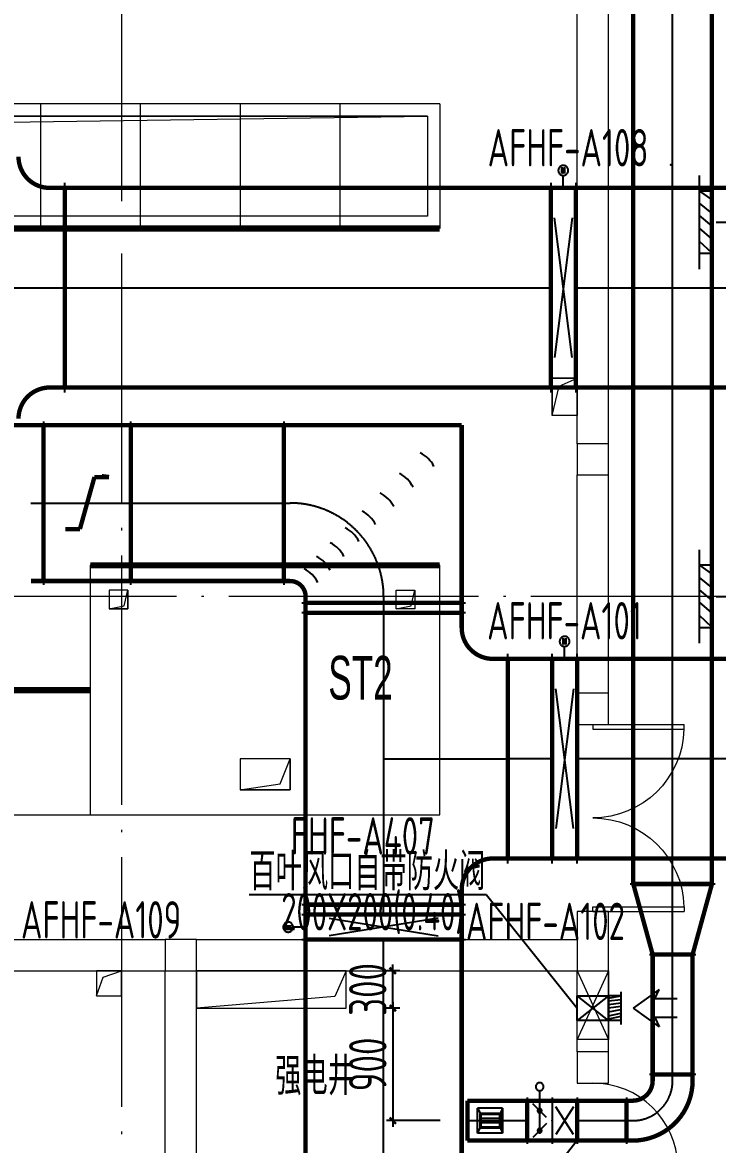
# Model space of a CAD drawing. Extents: x 4 to 13611208, y -605838 to 574722.
# Drawn here: x 13223704 to 13229272, y 190316 to 199311 of the extents above; entities that cross this region are included whole.
import ezdxf

# ---------------------------------------------------------------- set-up
doc = ezdxf.new("R2010")
doc.units = 0
doc.header["$LTSCALE"] = 1000
doc.header["$MEASUREMENT"] = 0
doc.linetypes.add('CENTER2', pattern=[28.575, 19.05, -3.175, 3.175, -3.175])
doc.linetypes.add('DOTE', pattern=[2.42, 2, -0.2, 0.02, -0.2])
for name, color, linetype in [('DUCT-K-P中心线', 5, 'CENTER2'), ('DUCT-K-P标注', 7, 'Continuous'), ('DUCT-K-P法兰', 2, 'Continuous'), ('DUCT-K-P管', 191, 'Continuous'), ('DUCT-K-P管端线', 2, 'Continuous'), ('DUCT-K-P阀门', 7, 'Continuous'), ('DUCT-K-S中心线', 5, 'CENTER2'), ('DUCT-K-S标注', 7, 'Continuous'), ('DUCT-K-S法兰', 2, 'Continuous'), ('DUCT-K-S管', 40, 'Continuous'), ('DUCT-K-S管端线', 4, 'Continuous'), ('DUCT-K-S阀门', 7, 'Continuous'), ('DUCT-X-P标注', 7, 'Continuous'), ('DUCT-X-P风口', 7, 'Continuous'), ('DUCT-X-S标注', 7, 'Continuous'), ('DUCT-X-S风口', 7, 'Continuous'), ('DUCT-X-YP中心线', 5, 'CENTER2'), ('DUCT-X-YP法兰', 2, 'Continuous'), ('DUCT-X-YP管', 31, 'Continuous'), ('DUCT-X-YP管端线', 2, 'Continuous'), ('DUCT-X-YP阀门', 7, 'Continuous')]:
    doc.layers.add(name, color=color, linetype=linetype)
doc.layers.add('建筑底图', color=8, linetype='Continuous', lineweight=13)
doc.styles.add('67', font='gbenor.shx', dxfattribs={"width": 0.7, "bigfont": 'hztxt.shx'})
doc.styles.add('C', font='HZTXT_E', dxfattribs={"width": 0.7, "bigfont": 'HZTXT'})
doc.styles.add('du', font='gbenor.shx', dxfattribs={"width": 0.8, "bigfont": 'hztxt.shx'})
doc.dimstyles.new('67', dxfattribs={"dimscale": 100, "dimtxt": 3, "dimasz": 0.5, "dimexe": 0.5, "dimexo": 2, "dimgap": 0.5, "dimtad": 2, "dimdec": 0, "dimrnd": 5, "dimzin": 0, "dimdsep": 46, "dimtxsty": 'du', "dimblk": 'ARCHTICK', "dimcen": 0, "dimdle": 0.5, "dimclrd": 256, "dimclre": 256, "dimclrt": 256, "dimazin": 0, "dimtfac": 1, "dimtdec": 0, "dimtix": 1, "dimtmove": 2, "dimatfit": 3, "dimfxl": 100, "dimtolj": 1, "dimtzin": 0, "dimlwd": -1, "dimlwe": -1, "dimarcsym": 0})

# ---------------------------------------------------------------- blocks, each defined once
blk = doc.blocks.new('_FZH')
blk.add_lwpolyline([(-0.5, -0.5), (0.5, -0.5), (0.5, 0.5), (-0.5, 0.5)], close=True)
blk = doc.blocks.new('$DorLib2D$00000001')
for p, q in [((0.45, 0.975), (0.5, 0.975)), ((0.45, 0), (0.45, 0.975)), ((0.5, 0), (0.5, 0.975)), ((0.5, 0), (0.45, 0))]:
    blk.add_line(p, q)
at = {"lineweight": 13}
blk.add_arc((0.475, 0), 0.975, 91.4693, 180, dxfattribs=at)
blk = doc.blocks.new('$DorLib2D$00000002')
for p, q in [((-0.5, 0), (-0.5, 0.4875)), ((-0.475, 0.4875), (-0.5, 0.4875)), ((-0.475, 0), (-0.475, 0.4875)), ((0.475, 0), (0.475, 0.4875)), ((0.475, 0.4875), (0.5, 0.4875)), ((0.5, 0), (0.5, 0.4875)), ((-0.5, 0), (-0.475, 0)), ((0.5, 0), (0.475, 0))]:
    blk.add_line(p, q)
at = {"lineweight": 13}
for centre, start, end in [((-0.4875, 0), 0, 88.53072), ((0.4875, 0), 91.46928, 180)]:
    blk.add_arc(centre, 0.4875, start, end, dxfattribs=at)
blk = doc.blocks.new('_ArchTick')
at = {"color": 0, "linetype": 'ByBlock', "const_width": 0.4}
blk.add_lwpolyline([(-0.5, -0.5), (0.5, 0.5)], dxfattribs=at)
blk = doc.blocks.new('*D191')
at = {"layer": 'DUCT-X-P标注', "transparency": 16777216}
for p, q in [((13226727.2, 191709.5), (13226620.5, 191709.5)), ((13226670.5, 191709.5), (13226670.5, 191759.5)), ((13226670.5, 191409.5), (13226670.5, 191709.5)), ((13226727.2, 191409.5), (13226620.5, 191409.5)), ((13226670.5, 191409.5), (13226670.5, 191359.5))]:
    blk.add_line(p, q, dxfattribs=at)
at = {"layer": 'DUCT-X-P标注', "transparency": 16777216, "xscale": 50, "yscale": 50, "zscale": 50}
for p, rotation in [((13226670.5, 191709.5), 270), ((13226670.5, 191409.5), 90)]:
    blk.add_blockref('_ArchTick', p, dxfattribs=dict(at, rotation=rotation))
at = {"layer": 'DUCT-X-P标注', "transparency": 16777216, "insert": (13226470.5, 191559.5), "char_height": 300, "attachment_point": 5, "rotation": 90, "style": 'du'}
blk.add_mtext('\\A1;300', dxfattribs=at)
blk = doc.blocks.new('*D192')
at = {"layer": 'DUCT-X-P标注', "transparency": 16777216}
for p, q in [((13226670.5, 191459.5), (13226670.5, 190457.8)), ((13226627.2, 191409.5), (13226620.5, 191409.5)), ((13227049.9, 190507.8), (13226620.5, 190507.8))]:
    blk.add_line(p, q, dxfattribs=at)
at = {"layer": 'DUCT-X-P标注', "transparency": 16777216, "xscale": 50, "yscale": 50, "zscale": 50}
for p, rotation in [((13226670.5, 191409.5), 90), ((13226670.5, 190507.8), 270)]:
    blk.add_blockref('_ArchTick', p, dxfattribs=dict(at, rotation=rotation))
at = {"layer": 'DUCT-X-P标注', "transparency": 16777216, "insert": (13226470.5, 190958.7), "char_height": 300, "attachment_point": 5, "rotation": 90, "style": 'du'}
blk.add_mtext('\\A1;900', dxfattribs=at)
blk = doc.blocks.new('$风口$00000149')
for p, q in [((408, 301.4), (199.6, 0)), ((372.5, 150), (408, 301.4)), ((0, -200.2), (0, 200.2)), ((0, 157.8), (100, 200.2)), ((100, 200.2), (0, 200.2)), ((100, 262), (100, -262)), ((0, 117.6), (100, 140)), ((552.1, 150), (372.5, 150)), ((0, 58.4), (100, 84.8)), ((0, 2.8), (100, 30.6)), ((199.6, 0), (408, -301.4)), ((0, -61.1), (100, -22.8)), ((0, -123.4), (100, -77.8)), ((100, -132.3), (0, -174)), ((552.1, -150), (372.5, -150)), ((372.5, -150), (408, -301.4)), ((100, -200.2), (0, -200.2))]:
    blk.add_line(p, q)
blk = doc.blocks.new('$风口$00000108')
for p, q in [((-250, 135), (-190, 75)), ((-250, -135), (-250, 135)), ((250, 135), (200, 75)), ((250, 135), (250, -135)), ((200, 25), (-190, 25)), ((-250, -135), (-190, -75)), ((200, -25), (-190, -25)), ((200, -75), (250, -135)), ((250, -135), (-250, -135))]:
    blk.add_line(p, q)
at = {"linetype": 'Continuous'}
blk.add_line((250, 135), (-250, 135), dxfattribs=at)
at = {"lineweight": 40}
for p, q in [((-190, 75), (200, 75)), ((-190, -75), (-190, 75)), ((200, 75), (200, -75)), ((-190, -75), (200, -75))]:
    blk.add_line(p, q, dxfattribs=at)
blk = doc.blocks.new('$风口$00000154')
for p, q in [((150, 300), (150, -300)), ((0, 200), (150, 200)), ((0, 200), (0, -200)), ((0, 196.6), (150, 122.6)), ((0, 105.7), (150, 37)), ((-193.6, 31.5), (-378.4, 0)), ((-193.6, -31.5), (-193.6, 31.5)), ((0, 23.8), (150, -43.5)), ((-193.6, -31.5), (-378.4, 0)), ((-50, 0), (-193.6, 0)), ((0, -58.8), (150, -122.7)), ((0, -145.2), (144.5, -200)), ((0, -200), (150, -200))]:
    blk.add_line(p, q)

msp = doc.modelspace()

# ---------------------------------------------------------------- linework, layer by layer
at = {"layer": 'DUCT-K-P中心线'}
for p, q in [((13223047.2, 197184.8), (13224042.2, 197184.8)), ((13224042.4, 197184.8), (13227936.2, 197184.8)), ((13228136.6, 197184.8), (13230447.4, 197184.8))]:
    msp.add_line(p, q, dxfattribs=at)
at = {"layer": 'DUCT-K-P法兰'}
for p, q in [((13224042.3, 196344.8), (13224042.3, 198024.8)), ((13227936.3, 198024.8), (13227936.3, 196344.8)), ((13228136.5, 198024.8), (13228136.5, 196344.8))]:
    msp.add_line(p, q, dxfattribs=at)
at = {"layer": 'DUCT-K-P法兰', "color": 18, "true_color": 0x000000}
for p in [(13224042.2, 197184.8, 4700), (13224042.4, 197184.8, 4700), (13227936.2, 197184.8, 4700), (13227936.4, 197184.8, 4700), (13228136.4, 197184.8, 4700), (13228136.6, 197184.8, 4700)]:
    msp.add_point(p, dxfattribs=at)
at = {"layer": 'DUCT-K-P管', "extrusion": (0, 0, -1), "const_width": 35}
for points in [[(-13223922.2, 197984.8, 0.414214), (-13223672.2, 198234.8)], [(-13223672.2, 196134.8, 0.414214), (-13223922.2, 196384.8)]]:
    msp.add_lwpolyline(points, format="xyb", dxfattribs=at)
at = {"layer": 'DUCT-K-P管', "const_width": 35}
for points in [[(13224042.2, 197984.8), (13223922.2, 197984.8)], [(13227936.2, 197984.8), (13224042.4, 197984.8)], [(13224042.4, 197984.8), (13224042.4, 196384.8)], [(13227936.2, 196384.8), (13227936.2, 197984.8)], [(13227936.4, 197984.8), (13228136.4, 197984.8)], [(13230447.4, 197984.8), (13228136.6, 197984.8)], [(13228136.6, 197984.8), (13228136.6, 196384.8)], [(13223922.2, 196384.8), (13224042.2, 196384.8)], [(13224042.4, 196384.8), (13227936.2, 196384.8)], [(13228136.4, 196384.8), (13227936.4, 196384.8)], [(13228136.6, 196384.8), (13230447.4, 196384.8)]]:
    msp.add_lwpolyline(points, dxfattribs=at)
at = {"layer": 'DUCT-K-P管', "color": 18, "true_color": 0x000000}
msp.add_point((13224042.2, 197184.8, 4700), dxfattribs=at)
at = {"layer": 'DUCT-K-P管端线'}
for p, q in [((13224042.2, 196384.8), (13224042.2, 197984.8)), ((13227936.4, 197984.8), (13227936.4, 196384.8)), ((13228136.4, 197984.8), (13228136.4, 196384.8))]:
    msp.add_line(p, q, dxfattribs=at)
at = {"layer": 'DUCT-K-P阀门'}
for p, q in [((13228032.2, 198164.6), (13228026.8, 198163.6)), ((13228037.8, 198164.8), (13228032.2, 198164.6)), ((13228043.4, 198164.2), (13228037.8, 198164.8)), ((13228048.8, 198162.9), (13228043.4, 198164.2)), ((13227997.3, 198133.1), (13227996.5, 198127.6)), ((13227996.5, 198127.6), (13227996.5, 198122)), ((13227996.5, 198122), (13227997.3, 198116.5)), ((13227998.8, 198138.5), (13227997.3, 198133.1)), ((13227997.3, 198116.5), (13227998.8, 198111.1)), ((13228001.1, 198143.6), (13227998.8, 198138.5)), ((13227998.8, 198111.1), (13228001.1, 198106)), ((13228004.1, 198148.3), (13228001.1, 198143.6)), ((13228001.1, 198106), (13228004.1, 198101.3)), ((13228007.7, 198152.6), (13228004.1, 198148.3)), ((13228004.1, 198101.3), (13228007.7, 198097)), ((13228011.8, 198156.3), (13228007.7, 198152.6)), ((13228007.7, 198097), (13228011.8, 198093.3)), ((13228016.4, 198159.5), (13228011.8, 198156.3)), ((13228011.8, 198093.3), (13228016.4, 198090.2)), ((13228021.4, 198161.9), (13228016.4, 198159.5)), ((13228016.4, 198090.2), (13228021.4, 198087.7)), ((13228026.8, 198163.6), (13228021.4, 198161.9)), ((13228021.4, 198087.7), (13228026.8, 198086)), ((13228025.5, 198150.4), (13228036.4, 198099.3)), ((13228025.5, 198099.3), (13228025.5, 198150.4)), ((13228026.8, 198086), (13228032.2, 198085)), ((13228032.2, 198085), (13228037.8, 198084.8)), ((13228036.4, 198099.3), (13228047.4, 198150.3)), ((13228036.4, 197984.8), (13228036.4, 198084.8)), ((13228037.8, 198084.8), (13228043.4, 198085.4)), ((13228043.4, 198085.4), (13228048.8, 198086.8)), ((13228047.4, 198150.3), (13228047.4, 198099.3)), ((13228054, 198160.8), (13228048.8, 198162.9)), ((13228048.8, 198086.8), (13228054, 198088.9)), ((13228058.8, 198158), (13228054, 198160.8)), ((13228054, 198088.9), (13228058.8, 198091.7)), ((13228063.2, 198154.5), (13228058.8, 198158)), ((13228058.8, 198091.7), (13228063.2, 198095.1)), ((13228067.1, 198150.5), (13228063.2, 198154.5)), ((13228063.2, 198095.1), (13228067.1, 198099.1)), ((13228070.4, 198146), (13228067.1, 198150.5)), ((13228067.1, 198099.1), (13228070.4, 198103.6)), ((13228073, 198141.1), (13228070.4, 198146)), ((13228070.4, 198103.6), (13228073, 198108.6)), ((13228074.9, 198135.8), (13228073, 198141.1)), ((13228073, 198108.6), (13228074.9, 198113.8)), ((13228076, 198130.4), (13228074.9, 198135.8)), ((13228074.9, 198113.8), (13228076, 198119.3)), ((13228076.4, 198124.8), (13228076, 198130.4)), ((13228076, 198119.3), (13228076.4, 198124.8)), ((13228106.4, 197744.8), (13227966.4, 196624.8)), ((13228106.5, 196625), (13227966.4, 197744.7))]:
    msp.add_line(p, q, dxfattribs=at)
at = {"layer": 'DUCT-K-S中心线'}
for p, q in [((13223772.2, 195458.7), (13223872.2, 195458.7)), ((13223872.4, 195458.7), (13224572.4, 195458.7)), ((13224572.6, 195458.7), (13225797.2, 195458.7)), ((13225797.4, 195458.7), (13225847.4, 195458.7)), ((13226597.4, 194708.7), (13226597.4, 194658.7)), ((13226597.4, 194658.5), (13226597.4, 194579.7)), ((13226597.4, 194579.5), (13226597.4, 193409.5)), ((13226597.4, 193409.5), (13226597.4, 192239.5)), ((13226597.4, 193409.5), (13227592.4, 193409.5)), ((13227947, 193409.5), (13227592.6, 193409.5)), ((13230447.4, 193409.5), (13228147.4, 193409.5)), ((13226597.4, 192159.9), (13226597.4, 192239.3)), ((13226597.4, 190109.9), (13226597.4, 191959.5))]:
    msp.add_line(p, q, dxfattribs=at)
msp.add_arc((13225847.4, 194708.7), 750, 360, 90, dxfattribs=at)
at = {"layer": 'DUCT-K-S法兰'}
for p, q in [((13223872.3, 196113.7), (13223872.3, 194803.7)), ((13224572.5, 194803.7), (13224572.5, 196113.7)), ((13225797.3, 196113.7), (13225797.3, 194803.7)), ((13225942.4, 194658.6), (13227252.4, 194658.6)), ((13227252.4, 194579.6), (13225942.4, 194579.6)), ((13227592.5, 192569.5), (13227592.5, 194249.5)), ((13227947.1, 192569.5), (13227947.1, 194249.5)), ((13228147.3, 192569.5), (13228147.3, 194249.5)), ((13225942.4, 192239.4), (13227252.4, 192239.4)), ((13225942.4, 192159.8), (13227252.4, 192159.8)), ((13225942.4, 191959.6), (13227252.4, 191959.6))]:
    msp.add_line(p, q, dxfattribs=at)
at = {"layer": 'DUCT-K-S法兰', "color": 18, "true_color": 0x000000}
for p in [(13223872.2, 195458.7, 3815), (13223872.4, 195458.7, 3815), (13224572.4, 195458.7, 4615), (13224572.6, 195458.7, 4615), (13225797.2, 195458.7, 4615), (13225797.4, 195458.7, 4615), (13226597.4, 194658.7, 4615), (13226597.4, 194658.5, 4615), (13226597.4, 194579.7, 4700), (13226597.4, 194579.5, 4700), (13227592.4, 193409.5, 4700), (13227592.6, 193409.5, 4700), (13227947, 193409.5, 4700), (13227947.2, 193409.5, 4700), (13228147.2, 193409.5, 4700), (13228147.4, 193409.5, 4700), (13226597.4, 192239.5, 4700), (13226597.4, 192239.3, 4700), (13226597.4, 192159.9, 4700), (13226597.4, 192159.7, 4700), (13226597.4, 191959.7, 4700), (13226597.4, 191959.5, 4700)]:
    msp.add_point(p, dxfattribs=at)
at = {"layer": 'DUCT-K-S管', "const_width": 35}
for points in [[(13223872.2, 196083.7), (13222222.2, 196083.7)], [(13223872.2, 194833.7), (13223872.2, 196083.7)], [(13223872.4, 196083.7), (13224572.4, 196083.7)], [(13225797.2, 196083.7), (13224572.6, 196083.7)], [(13224572.6, 196083.7), (13224572.6, 194833.7)], [(13225797.2, 194833.7), (13225797.2, 196083.7)], [(13225797.4, 196083.7), (13227222.4, 196083.7)], [(13227222.4, 196083.7), (13227222.4, 194658.7)], [(13224164, 195250.4), (13224280.7, 195667.1)], [(13224280.7, 195667.1), (13224397.4, 195667.1)], [(13224397.4, 195667.1), (13224339, 195674.7)], [(13224047.4, 195250.4), (13224164, 195250.4)], [(13223772.2, 194833.7), (13223872.2, 194833.7)], [(13224572.4, 194833.7), (13223872.4, 194833.7)], [(13224572.6, 194833.7), (13225797.2, 194833.7)], [(13225847.4, 194833.7), (13225797.4, 194833.7)], [(13225972.4, 194658.7), (13225972.4, 194708.7)], [(13225972.4, 194658.5), (13225972.4, 194579.7)], [(13227222.4, 194658.5), (13225972.4, 194658.5)], [(13227222.4, 194579.7), (13227222.4, 194658.5)], [(13225972.4, 194579.7), (13227222.4, 194579.7)], [(13225972.4, 194529.5), (13225972.4, 194579.5)], [(13227222.4, 194579.5), (13227222.4, 194459.5)], [(13225972.4, 192289.5), (13225972.4, 194529.5)], [(13227472.4, 194209.5), (13227592.4, 194209.5)], [(13227947, 194209.5), (13227592.6, 194209.5)], [(13227592.6, 194209.5), (13227592.6, 192609.5)], [(13227947, 192609.5), (13227947, 194209.5)], [(13227947.2, 194209.5), (13228147.2, 194209.5)], [(13230447.4, 194209.5), (13228147.4, 194209.5)], [(13228147.4, 194209.5), (13228147.4, 192609.5)], [(13227592.4, 192609.5), (13227472.4, 192609.5)], [(13227592.6, 192609.5), (13227947, 192609.5)], [(13228147.2, 192609.5), (13227947.2, 192609.5)], [(13228147.4, 192609.5), (13230447.4, 192609.5)], [(13227222.4, 192359.5), (13227222.4, 192239.5)], [(13225972.4, 192239.5), (13225972.4, 192289.5)], [(13227222.4, 192239.3), (13225972.4, 192239.3)], [(13225972.4, 192239.3), (13225972.4, 192159.9)], [(13227222.4, 192159.9), (13227222.4, 192239.3)], [(13225972.4, 192159.9), (13227222.4, 192159.9)], [(13225972.4, 191959.7), (13225972.4, 192159.7)], [(13227222.4, 192159.7), (13227222.4, 191959.7)], [(13227222.4, 191959.5), (13225972.4, 191959.5)], [(13225972.4, 191959.5), (13225972.4, 190109.9)], [(13227222.4, 190109.9), (13227222.4, 191959.5)]]:
    msp.add_lwpolyline(points, dxfattribs=at)
for points in [[(13225972.4, 194708.7, 0.414214), (13225847.4, 194833.7)], [(13227222.4, 194459.5, 0.414214), (13227472.4, 194209.5)], [(13227472.4, 192609.5, 0.414214), (13227222.4, 192359.5)]]:
    msp.add_lwpolyline(points, format="xyb", dxfattribs=at)
at = {"layer": 'DUCT-K-S管', "color": 18, "true_color": 0x000000}
for p in [(13223872.4, 195458.7, 3815), (13224572.4, 195458.7, 4615), (13225797.4, 195458.7, 4615), (13226597.4, 194658.7, 4615), (13226597.4, 194579.5, 4700), (13227592.4, 193409.5, 4700), (13226597.4, 192239.5, 4700)]:
    msp.add_point(p, dxfattribs=at)
at = {"layer": 'DUCT-K-S管端线'}
for p, q in [((13223872.4, 194833.7), (13223872.4, 196083.7)), ((13224572.4, 196083.7), (13224572.4, 194833.7)), ((13225797.4, 194833.7), (13225797.4, 196083.7)), ((13227222.4, 194658.7), (13225972.4, 194658.7)), ((13225972.4, 194579.5), (13227222.4, 194579.5)), ((13227592.4, 194209.5), (13227592.4, 192609.5)), ((13227947.2, 194209.5), (13227947.2, 192609.5)), ((13228147.2, 194209.5), (13228147.2, 192609.5)), ((13227222.4, 192239.5), (13225972.4, 192239.5)), ((13225972.4, 192159.7), (13227222.4, 192159.7)), ((13225972.4, 191959.7), (13227222.4, 191959.7))]:
    msp.add_line(p, q, dxfattribs=at)
for centre in [(13226777.2, 195638.6), (13226611, 195472.4), (13226455.5, 195316.8), (13226310.5, 195171.9), (13226176.2, 195037.5), (13226056, 194917.3), (13225946.4, 194807.7), (13225847.4, 194708.7)]:
    msp.add_arc(centre, 250, 27, 63, dxfattribs=at)
at = {"layer": 'DUCT-K-S阀门'}
for p, q in [((13228032.2, 194386.6), (13228027.2, 194384.2)), ((13228037.5, 194388.3), (13228032.2, 194386.6)), ((13228043, 194389.3), (13228037.5, 194388.3)), ((13228048.6, 194389.5), (13228043, 194389.3)), ((13228054.1, 194388.9), (13228048.6, 194389.5)), ((13228059.5, 194387.6), (13228054.1, 194388.9)), ((13228064.7, 194385.5), (13228059.5, 194387.6)), ((13228008, 194357.8), (13228007.3, 194352.3)), ((13228007.3, 194352.3), (13228007.3, 194346.7)), ((13228007.3, 194346.7), (13228008, 194341.2)), ((13228009.6, 194363.2), (13228008, 194357.8)), ((13228008, 194341.2), (13228009.6, 194335.8)), ((13228011.8, 194368.3), (13228009.6, 194363.2)), ((13228009.6, 194335.8), (13228011.8, 194330.7)), ((13228014.8, 194373), (13228011.8, 194368.3)), ((13228011.8, 194330.7), (13228014.8, 194326)), ((13228018.4, 194377.3), (13228014.8, 194373)), ((13228014.8, 194326), (13228018.4, 194321.7)), ((13228022.5, 194381), (13228018.4, 194377.3)), ((13228018.4, 194321.7), (13228022.5, 194318)), ((13228027.2, 194384.2), (13228022.5, 194381)), ((13228022.5, 194318), (13228027.2, 194314.9)), ((13228027.2, 194314.9), (13228032.2, 194312.4)), ((13228032.2, 194312.4), (13228037.5, 194310.7)), ((13228036.2, 194375.1), (13228047.2, 194324)), ((13228036.2, 194324), (13228036.2, 194375.1)), ((13228037.5, 194310.7), (13228043, 194309.7)), ((13228043, 194309.7), (13228048.6, 194309.5)), ((13228047.2, 194324), (13228058.1, 194375)), ((13228047.2, 194209.5), (13228047.2, 194309.5)), ((13228048.6, 194309.5), (13228054.1, 194310.1)), ((13228054.1, 194310.1), (13228059.5, 194311.5)), ((13228058.1, 194375), (13228058.1, 194324)), ((13228059.5, 194311.5), (13228064.7, 194313.6)), ((13228069.5, 194382.7), (13228064.7, 194385.5)), ((13228064.7, 194313.6), (13228069.5, 194316.4)), ((13228073.9, 194379.2), (13228069.5, 194382.7)), ((13228069.5, 194316.4), (13228073.9, 194319.8)), ((13228077.8, 194375.2), (13228073.9, 194379.2)), ((13228073.9, 194319.8), (13228077.8, 194323.8)), ((13228081.1, 194370.7), (13228077.8, 194375.2)), ((13228077.8, 194323.8), (13228081.1, 194328.3)), ((13228083.7, 194365.8), (13228081.1, 194370.7)), ((13228081.1, 194328.3), (13228083.7, 194333.2)), ((13228085.6, 194360.5), (13228083.7, 194365.8)), ((13228083.7, 194333.2), (13228085.6, 194338.5)), ((13228086.8, 194355.1), (13228085.6, 194360.5)), ((13228085.6, 194338.5), (13228086.8, 194343.9)), ((13228087.2, 194349.5), (13228086.8, 194355.1)), ((13228086.8, 194343.9), (13228087.2, 194349.5)), ((13228117.2, 192849.7), (13227977.1, 193969.4)), ((13228117.2, 193969.5), (13227977.2, 192849.5)), ((13225793, 192066.7), (13225792.4, 192061.1)), ((13225792.4, 192061.1), (13225792.6, 192055.5)), ((13225792.6, 192055.5), (13225793.6, 192050)), ((13225794.3, 192072.1), (13225793, 192066.7)), ((13225793.6, 192050), (13225795.3, 192044.7)), ((13225796.4, 192077.2), (13225794.3, 192072.1)), ((13225799.2, 192082.1), (13225796.4, 192077.2)), ((13225802.6, 192086.5), (13225799.2, 192082.1)), ((13225806.7, 192090.4), (13225802.6, 192086.5)), ((13225811.2, 192093.6), (13225806.7, 192090.4)), ((13225806.8, 192048.7), (13225857.9, 192059.7)), ((13225857.9, 192048.7), (13225806.8, 192048.7)), ((13225857.9, 192059.7), (13225806.9, 192070.7)), ((13225806.9, 192070.7), (13225857.9, 192070.7)), ((13225816.1, 192096.3), (13225811.2, 192093.6)), ((13225821.3, 192098.2), (13225816.1, 192096.3)), ((13225826.8, 192099.3), (13225821.3, 192098.2)), ((13225832.4, 192099.7), (13225826.8, 192099.3)), ((13225837.9, 192099.3), (13225832.4, 192099.7)), ((13225843.4, 192098.2), (13225837.9, 192099.3)), ((13225848.6, 192096.3), (13225843.4, 192098.2)), ((13225853.6, 192093.6), (13225848.6, 192096.3)), ((13225858.1, 192090.4), (13225853.6, 192093.6)), ((13225862.1, 192086.5), (13225858.1, 192090.4)), ((13225865.5, 192082.1), (13225862.1, 192086.5)), ((13225868.3, 192077.2), (13225865.5, 192082.1)), ((13225870.4, 192072.1), (13225868.3, 192077.2)), ((13225869.5, 192044.7), (13225871.2, 192050)), ((13225871.8, 192066.7), (13225870.4, 192072.1)), ((13225871.2, 192050), (13225872.1, 192055.5)), ((13225872.3, 192061.1), (13225871.8, 192066.7)), ((13225872.1, 192055.5), (13225872.3, 192061.1)), ((13225972.4, 192059.7), (13225872.4, 192059.7)), ((13226159.9, 192129.7), (13227034.9, 191989.7)), ((13227034.7, 192129.8), (13226160, 191989.6)), ((13225795.3, 192044.7), (13225797.7, 192039.7)), ((13225797.7, 192039.7), (13225800.8, 192035.1)), ((13225800.8, 192035.1), (13225804.6, 192030.9)), ((13225804.6, 192030.9), (13225808.9, 192027.4)), ((13225808.9, 192027.4), (13225813.6, 192024.4)), ((13225813.6, 192024.4), (13225818.7, 192022.1)), ((13225818.7, 192022.1), (13225824, 192020.6)), ((13225824, 192020.6), (13225829.6, 192019.8)), ((13225829.6, 192019.8), (13225835.2, 192019.8)), ((13225835.2, 192019.8), (13225840.7, 192020.6)), ((13225840.7, 192020.6), (13225846, 192022.1)), ((13225846, 192022.1), (13225851.1, 192024.4)), ((13225851.1, 192024.4), (13225855.9, 192027.4)), ((13225855.9, 192027.4), (13225860.2, 192030.9)), ((13225860.2, 192030.9), (13225863.9, 192035.1)), ((13225863.9, 192035.1), (13225867, 192039.7)), ((13225867, 192039.7), (13225869.5, 192044.7))]:
    msp.add_line(p, q, dxfattribs=at)
at = {"layer": 'DUCT-X-P标注'}
for q in [(13225519.1, 192317.2), (13228147.4, 191409.5)]:
    msp.add_line((13227422.6, 192317.2), q, dxfattribs=at)
at = {"layer": 'DUCT-X-P标注', "elevation": 3500}
msp.add_lwpolyline([(13228147.8, 190347.8), (13227835.8, 189949.6), (13226778.7, 189949.6)], dxfattribs=at)
at = {"layer": 'DUCT-X-S风口'}
msp.add_lwpolyline([(13228397.4, 191509.6), (13228397.4, 191309.4), (13228147.4, 191309.4), (13228147.4, 191509.6)], close=True, dxfattribs=at)
for points in [[(13228397.4, 191309.4), (13228147.4, 191509.6)], [(13228397.4, 191509.6), (13228147.4, 191309.4)]]:
    msp.add_lwpolyline(points, dxfattribs=at)
at = {"layer": 'DUCT-X-YP中心线'}
for p, q in [((13228912.4, 192404.9), (13228912.4, 201486.1)), ((13228912.4, 191839.7), (13228912.4, 192404.7)), ((13228912.4, 190878), (13228912.4, 191839.5)), ((13228912.4, 190827.8), (13228912.4, 190877.8)), ((13227268, 190507.8), (13227747, 190507.8)), ((13228147.6, 190507.8), (13228542.2, 190507.8)), ((13228542.4, 190507.8), (13228592.4, 190507.8))]:
    msp.add_line(p, q, dxfattribs=at)
msp.add_arc((13228592.4, 190827.8), 320, 270, 360, dxfattribs=at)
at = {"layer": 'DUCT-X-YP法兰'}
for p, q in [((13229252.4, 192404.8), (13228572.4, 192404.8)), ((13228727.4, 191839.6), (13229097.4, 191839.6)), ((13229097.4, 190877.9), (13228727.4, 190877.9)), ((13227747.1, 190692.8), (13227747.1, 190322.8)), ((13227947.3, 190692.8), (13227947.3, 190322.8)), ((13228147.5, 190692.8), (13228147.5, 190322.8)), ((13228542.3, 190692.8), (13228542.3, 190322.8))]:
    msp.add_line(p, q, dxfattribs=at)
at = {"layer": 'DUCT-X-YP法兰', "color": 18, "true_color": 0x000000}
for p in [(13228897.4, 198169.4, 4000), (13228897.4, 198169.4, 4000), (13228912.4, 192404.9, 4900), (13228912.4, 192404.7, 4900), (13228912.4, 191839.7, 4800), (13228912.4, 191839.5, 4800), (13228912.4, 190878, 4800), (13228912.4, 190877.8, 4800), (13227747, 190507.8, 4800), (13227747.2, 190507.8, 4800), (13227947.2, 190507.8, 4800), (13227947.4, 190507.8, 4800), (13228147.4, 190507.8, 4800), (13228147.6, 190507.8, 4800), (13228542.2, 190507.8, 4800), (13228542.4, 190507.8, 4800)]:
    msp.add_point(p, dxfattribs=at)
at = {"layer": 'DUCT-X-YP管', "const_width": 35}
for points in [[(13228597.4, 201486.1), (13228597.4, 192404.9)], [(13229227.4, 192404.9), (13229227.4, 201486.1)], [(13228597.4, 192404.9), (13229227.4, 192404.9)], [(13228752.4, 191839.7), (13228597.4, 192404.7)], [(13229072.4, 191839.7), (13229227.4, 192404.7)], [(13229072.4, 191839.5), (13228752.4, 191839.5)], [(13228752.4, 191839.5), (13228752.4, 190878)], [(13229072.4, 190878), (13229072.4, 191839.5)], [(13228752.4, 190878), (13229072.4, 190878)], [(13228752.4, 190877.8), (13228752.4, 190827.8)], [(13229072.4, 190827.8), (13229072.4, 190877.8)], [(13227747, 190667.8), (13227268, 190667.8)], [(13227268, 190667.8), (13227268, 190347.8)], [(13227747, 190347.8), (13227747, 190667.8)], [(13227747.2, 190667.8), (13227947.2, 190667.8)], [(13227947.4, 190667.8), (13228147.4, 190667.8)], [(13228542.2, 190667.8), (13228147.6, 190667.8)], [(13228147.6, 190667.8), (13228147.6, 190347.8)], [(13228542.2, 190347.8), (13228542.2, 190667.8)], [(13228592.4, 190667.8), (13228542.4, 190667.8)], [(13227268, 190347.8), (13227747, 190347.8)], [(13227947.2, 190347.8), (13227747.2, 190347.8)], [(13228147.4, 190347.8), (13227947.4, 190347.8)], [(13228147.6, 190347.8), (13228542.2, 190347.8)], [(13228542.4, 190347.8), (13228592.4, 190347.8)]]:
    msp.add_lwpolyline(points, dxfattribs=at)
for points in [[(13228592.4, 190347.8, 0.414214), (13229072.4, 190827.8)], [(13228592.4, 190667.8, 0.414214), (13228752.4, 190827.8)]]:
    msp.add_lwpolyline(points, format="xyb", dxfattribs=at)
at = {"layer": 'DUCT-X-YP管', "color": 18, "true_color": 0x000000}
for p in [(13228912.4, 192404.7, 4900), (13228912.4, 191839.7, 4800), (13228912.4, 190877.8, 4800), (13228542.4, 190507.8, 4800)]:
    msp.add_point(p, dxfattribs=at)
at = {"layer": 'DUCT-X-YP管端线'}
for p, q in [((13229227.4, 192404.7), (13228597.4, 192404.7)), ((13228752.4, 191839.7), (13229072.4, 191839.7)), ((13229072.4, 190877.8), (13228752.4, 190877.8)), ((13227747.2, 190667.8), (13227747.2, 190347.8)), ((13227947.2, 190667.8), (13227947.2, 190347.8)), ((13227947.4, 190667.8), (13227947.4, 190347.8)), ((13228147.4, 190667.8), (13228147.4, 190347.8)), ((13228542.4, 190347.8), (13228542.4, 190667.8))]:
    msp.add_line(p, q, dxfattribs=at)
at = {"layer": 'DUCT-X-YP阀门'}
for p, q in [((13227816.7, 190789.7), (13227815.6, 190784.8)), ((13227818.7, 190794.3), (13227816.7, 190789.7)), ((13227821.3, 190798.6), (13227818.7, 190794.3)), ((13227824.5, 190802.4), (13227821.3, 190798.6)), ((13227828.4, 190805.7), (13227824.5, 190802.4)), ((13227832.6, 190808.3), (13227828.4, 190805.7)), ((13227837.3, 190810.2), (13227832.6, 190808.3)), ((13227842.2, 190811.4), (13227837.3, 190810.2)), ((13227847.2, 190811.8), (13227842.2, 190811.4)), ((13227852.2, 190811.4), (13227847.2, 190811.8)), ((13227857.1, 190810.2), (13227852.2, 190811.4)), ((13227861.7, 190808.3), (13227857.1, 190810.2)), ((13227866, 190805.7), (13227861.7, 190808.3)), ((13227869.8, 190802.4), (13227866, 190805.7)), ((13227873.1, 190798.6), (13227869.8, 190802.4)), ((13227875.7, 190794.3), (13227873.1, 190798.6)), ((13227877.6, 190789.7), (13227875.7, 190794.3)), ((13227878.8, 190784.8), (13227877.6, 190789.7)), ((13227815.6, 190784.8), (13227815.2, 190779.8)), ((13227815.2, 190779.8), (13227815.6, 190774.8)), ((13227815.6, 190774.8), (13227816.7, 190769.9)), ((13227816.7, 190769.9), (13227818.7, 190765.3)), ((13227818.7, 190765.3), (13227821.3, 190761)), ((13227821.3, 190761), (13227824.5, 190757.2)), ((13227824.5, 190757.2), (13227828.4, 190753.9)), ((13227828.4, 190753.9), (13227832.6, 190751.3)), ((13227832.6, 190751.3), (13227837.3, 190749.4)), ((13227837.3, 190749.4), (13227842.2, 190748.2)), ((13227842.2, 190748.2), (13227847.2, 190747.8)), ((13227847.2, 190747.8), (13227852.2, 190748.2)), ((13227847.2, 190747.8), (13227847.2, 190667.8)), ((13227852.2, 190748.2), (13227857.1, 190749.4)), ((13227857.1, 190749.4), (13227861.7, 190751.3)), ((13227861.7, 190751.3), (13227866, 190753.9)), ((13227866, 190753.9), (13227869.8, 190757.2)), ((13227869.8, 190757.2), (13227873.1, 190761)), ((13227873.1, 190761), (13227875.7, 190765.3)), ((13227875.7, 190765.3), (13227877.6, 190769.9)), ((13227877.6, 190769.9), (13227878.8, 190774.8)), ((13227879.2, 190779.8), (13227878.8, 190784.8)), ((13227878.8, 190774.8), (13227879.2, 190779.8)), ((13227903.2, 190531.8), (13227791.2, 190643.8)), ((13227847.2, 190667.8), (13227847.2, 190507.8)), ((13228117.4, 190395.8), (13227977.3, 190619.8)), ((13228117.4, 190619.8), (13227977.4, 190395.8)), ((13227830.2, 190592.8), (13227829.5, 190589.5)), ((13227829.5, 190589.5), (13227829.5, 190586.1)), ((13227829.5, 190586.1), (13227830.2, 190582.8)), ((13227831.4, 190595.9), (13227830.2, 190592.8)), ((13227830.2, 190582.8), (13227831.4, 190579.7)), ((13227833.2, 190598.8), (13227831.4, 190595.9)), ((13227831.4, 190579.7), (13227833.2, 190576.9)), ((13227835.6, 190601.2), (13227833.2, 190598.8)), ((13227833.2, 190576.9), (13227835.6, 190574.4)), ((13227835.6, 190591.2), (13227835.2, 190589)), ((13227835.2, 190589), (13227835.2, 190586.7)), ((13227835.2, 190586.7), (13227835.6, 190584.4)), ((13227838.3, 190603.2), (13227835.6, 190601.2)), ((13227836.5, 190593.3), (13227835.6, 190591.2)), ((13227835.6, 190584.4), (13227836.5, 190582.3)), ((13227835.6, 190574.4), (13227838.3, 190572.5)), ((13227837.7, 190595.2), (13227836.5, 190593.3)), ((13227836.5, 190582.3), (13227837.7, 190580.4)), ((13227839.3, 190596.9), (13227837.7, 190595.2)), ((13227837.7, 190580.4), (13227839.3, 190578.7)), ((13227841.4, 190604.6), (13227838.3, 190603.2)), ((13227838.3, 190572.5), (13227841.4, 190571.1)), ((13227838.9, 190590.2), (13227838.6, 190588.6)), ((13227838.6, 190588.6), (13227838.6, 190587)), ((13227838.6, 190587), (13227838.9, 190585.4)), ((13227839.5, 190591.7), (13227838.9, 190590.2)), ((13227838.9, 190585.4), (13227839.5, 190583.9)), ((13227841.2, 190598.2), (13227839.3, 190596.9)), ((13227839.3, 190578.7), (13227841.2, 190577.4)), ((13227840.4, 190593.1), (13227839.5, 190591.7)), ((13227839.5, 190583.9), (13227840.4, 190582.5)), ((13227841.5, 190594.3), (13227840.4, 190593.1)), ((13227840.4, 190582.5), (13227841.5, 190581.3)), ((13227843.2, 190599.2), (13227841.2, 190598.2)), ((13227841.2, 190577.4), (13227843.2, 190576.5)), ((13227844.6, 190605.4), (13227841.4, 190604.6)), ((13227841.4, 190571.1), (13227844.6, 190570.3)), ((13227842.9, 190595.2), (13227841.5, 190594.3)), ((13227841.5, 190581.3), (13227842.9, 190580.4)), ((13227844.4, 190595.9), (13227842.9, 190595.2)), ((13227842.9, 190580.4), (13227844.4, 190579.7)), ((13227845.5, 190599.7), (13227843.2, 190599.2)), ((13227843.2, 190576.5), (13227845.5, 190575.9)), ((13227845.9, 190596.3), (13227844.4, 190595.9)), ((13227844.4, 190579.7), (13227845.9, 190579.3)), ((13227848, 190605.5), (13227844.6, 190605.4)), ((13227844.6, 190570.3), (13227848, 190570.1)), ((13227847.7, 190599.8), (13227845.5, 190599.7)), ((13227845.5, 190575.9), (13227847.7, 190575.8)), ((13227847.6, 190596.4), (13227845.9, 190596.3)), ((13227845.9, 190579.3), (13227847.6, 190579.2)), ((13227847.2, 190587.8), (13227847.2, 190427.8)), ((13227849.2, 190596.2), (13227847.6, 190596.4)), ((13227847.6, 190579.2), (13227849.2, 190579.5)), ((13227850, 190599.5), (13227847.7, 190599.8)), ((13227847.7, 190575.8), (13227850, 190576.1)), ((13227851.3, 190605), (13227848, 190605.5)), ((13227848, 190570.1), (13227851.3, 190570.6)), ((13227850.7, 190595.6), (13227849.2, 190596.2)), ((13227849.2, 190579.5), (13227850.7, 190580)), ((13227852.2, 190598.7), (13227850, 190599.5)), ((13227850, 190576.1), (13227852.2, 190576.9)), ((13227852.1, 190594.8), (13227850.7, 190595.6)), ((13227850.7, 190580), (13227852.1, 190580.8)), ((13227854.5, 190603.9), (13227851.3, 190605)), ((13227851.3, 190570.6), (13227854.5, 190571.7)), ((13227853.4, 190593.7), (13227852.1, 190594.8)), ((13227852.1, 190580.8), (13227853.4, 190581.9)), ((13227854.1, 190597.6), (13227852.2, 190598.7)), ((13227852.2, 190576.9), (13227854.1, 190578)), ((13227854.4, 190592.5), (13227853.4, 190593.7)), ((13227853.4, 190581.9), (13227854.4, 190583.2)), ((13227855.9, 190596.1), (13227854.1, 190597.6)), ((13227854.1, 190578), (13227855.9, 190579.5)), ((13227855.1, 190591), (13227854.4, 190592.5)), ((13227854.4, 190583.2), (13227855.1, 190584.6)), ((13227857.4, 190602.2), (13227854.5, 190603.9)), ((13227854.5, 190571.7), (13227857.4, 190573.4)), ((13227855.6, 190589.4), (13227855.1, 190591)), ((13227855.1, 190584.6), (13227855.6, 190586.2)), ((13227855.8, 190587.8), (13227855.6, 190589.4)), ((13227855.6, 190586.2), (13227855.8, 190587.8)), ((13227857.3, 190594.3), (13227855.9, 190596.1)), ((13227855.9, 190579.5), (13227857.3, 190581.3)), ((13227858.3, 190592.3), (13227857.3, 190594.3)), ((13227857.3, 190581.3), (13227858.3, 190583.3)), ((13227860, 190600), (13227857.4, 190602.2)), ((13227857.4, 190573.4), (13227860, 190575.6)), ((13227859, 190590.1), (13227858.3, 190592.3)), ((13227858.3, 190583.3), (13227859, 190585.5)), ((13227859.2, 190587.8), (13227859, 190590.1)), ((13227859, 190585.5), (13227859.2, 190587.8)), ((13227862.1, 190597.4), (13227860, 190600)), ((13227860, 190575.6), (13227862.1, 190578.2)), ((13227863.6, 190594.4), (13227862.1, 190597.4)), ((13227862.1, 190578.2), (13227863.6, 190581.2)), ((13227864.6, 190591.2), (13227863.6, 190594.4)), ((13227863.6, 190581.2), (13227864.6, 190584.5)), ((13227864.9, 190587.8), (13227864.6, 190591.2)), ((13227864.6, 190584.5), (13227864.9, 190587.8)), ((13227903.2, 190483.8), (13227791.2, 190371.8)), ((13227830.2, 190432.8), (13227829.5, 190429.5)), ((13227829.5, 190429.5), (13227829.5, 190426.1)), ((13227831.4, 190435.9), (13227830.2, 190432.8)), ((13227833.2, 190438.8), (13227831.4, 190435.9)), ((13227835.6, 190441.2), (13227833.2, 190438.8)), ((13227835.6, 190431.2), (13227835.2, 190429)), ((13227835.2, 190429), (13227835.2, 190426.7)), ((13227838.3, 190443.2), (13227835.6, 190441.2)), ((13227836.5, 190433.3), (13227835.6, 190431.2)), ((13227837.7, 190435.2), (13227836.5, 190433.3)), ((13227839.3, 190436.9), (13227837.7, 190435.2)), ((13227841.4, 190444.6), (13227838.3, 190443.2)), ((13227838.9, 190430.2), (13227838.6, 190428.6)), ((13227838.6, 190428.6), (13227838.6, 190427)), ((13227839.5, 190431.7), (13227838.9, 190430.2)), ((13227841.2, 190438.2), (13227839.3, 190436.9)), ((13227840.4, 190433.1), (13227839.5, 190431.7)), ((13227841.5, 190434.3), (13227840.4, 190433.1)), ((13227843.2, 190439.2), (13227841.2, 190438.2)), ((13227844.6, 190445.4), (13227841.4, 190444.6)), ((13227842.9, 190435.2), (13227841.5, 190434.3)), ((13227844.4, 190435.9), (13227842.9, 190435.2)), ((13227845.5, 190439.7), (13227843.2, 190439.2)), ((13227845.9, 190436.3), (13227844.4, 190435.9)), ((13227848, 190445.5), (13227844.6, 190445.4)), ((13227847.7, 190439.8), (13227845.5, 190439.7)), ((13227847.6, 190436.4), (13227845.9, 190436.3)), ((13227849.2, 190436.2), (13227847.6, 190436.4)), ((13227850, 190439.5), (13227847.7, 190439.8)), ((13227851.3, 190445), (13227848, 190445.5)), ((13227850.7, 190435.6), (13227849.2, 190436.2)), ((13227852.2, 190438.7), (13227850, 190439.5)), ((13227852.1, 190434.8), (13227850.7, 190435.6)), ((13227854.5, 190443.9), (13227851.3, 190445)), ((13227853.4, 190433.7), (13227852.1, 190434.8)), ((13227854.1, 190437.6), (13227852.2, 190438.7)), ((13227854.4, 190432.5), (13227853.4, 190433.7)), ((13227855.9, 190436.1), (13227854.1, 190437.6)), ((13227855.1, 190431), (13227854.4, 190432.5)), ((13227857.4, 190442.2), (13227854.5, 190443.9)), ((13227855.6, 190429.4), (13227855.1, 190431)), ((13227855.8, 190427.8), (13227855.6, 190429.4)), ((13227857.3, 190434.3), (13227855.9, 190436.1)), ((13227858.3, 190432.3), (13227857.3, 190434.3)), ((13227860, 190440), (13227857.4, 190442.2)), ((13227859, 190430.1), (13227858.3, 190432.3)), ((13227859.2, 190427.8), (13227859, 190430.1)), ((13227862.1, 190437.4), (13227860, 190440)), ((13227863.6, 190434.4), (13227862.1, 190437.4)), ((13227864.6, 190431.2), (13227863.6, 190434.4)), ((13227864.9, 190427.8), (13227864.6, 190431.2)), ((13227829.5, 190426.1), (13227830.2, 190422.8)), ((13227830.2, 190422.8), (13227831.4, 190419.7)), ((13227831.4, 190419.7), (13227833.2, 190416.9)), ((13227833.2, 190416.9), (13227835.6, 190414.4)), ((13227835.2, 190426.7), (13227835.6, 190424.4)), ((13227835.6, 190424.4), (13227836.5, 190422.3)), ((13227835.6, 190414.4), (13227838.3, 190412.5)), ((13227836.5, 190422.3), (13227837.7, 190420.4)), ((13227837.7, 190420.4), (13227839.3, 190418.7)), ((13227838.3, 190412.5), (13227841.4, 190411.1)), ((13227838.6, 190427), (13227838.9, 190425.4)), ((13227838.9, 190425.4), (13227839.5, 190423.9)), ((13227839.3, 190418.7), (13227841.2, 190417.4)), ((13227839.5, 190423.9), (13227840.4, 190422.5)), ((13227840.4, 190422.5), (13227841.5, 190421.3)), ((13227841.2, 190417.4), (13227843.2, 190416.5)), ((13227841.4, 190411.1), (13227844.6, 190410.3)), ((13227841.5, 190421.3), (13227842.9, 190420.4)), ((13227842.9, 190420.4), (13227844.4, 190419.7)), ((13227843.2, 190416.5), (13227845.5, 190415.9)), ((13227844.4, 190419.7), (13227845.9, 190419.3)), ((13227844.6, 190410.3), (13227848, 190410.1)), ((13227845.5, 190415.9), (13227847.7, 190415.8)), ((13227845.9, 190419.3), (13227847.6, 190419.2)), ((13227847.6, 190419.2), (13227849.2, 190419.5)), ((13227847.7, 190415.8), (13227850, 190416.1)), ((13227848, 190410.1), (13227851.3, 190410.6)), ((13227849.2, 190419.5), (13227850.7, 190420)), ((13227850, 190416.1), (13227852.2, 190416.9)), ((13227850.7, 190420), (13227852.1, 190420.8)), ((13227851.3, 190410.6), (13227854.5, 190411.7)), ((13227852.1, 190420.8), (13227853.4, 190421.9)), ((13227852.2, 190416.9), (13227854.1, 190418)), ((13227853.4, 190421.9), (13227854.4, 190423.2)), ((13227854.1, 190418), (13227855.9, 190419.5)), ((13227854.4, 190423.2), (13227855.1, 190424.6)), ((13227854.5, 190411.7), (13227857.4, 190413.4)), ((13227855.1, 190424.6), (13227855.6, 190426.2)), ((13227855.6, 190426.2), (13227855.8, 190427.8)), ((13227855.9, 190419.5), (13227857.3, 190421.3)), ((13227857.3, 190421.3), (13227858.3, 190423.3)), ((13227857.4, 190413.4), (13227860, 190415.6)), ((13227858.3, 190423.3), (13227859, 190425.5)), ((13227859, 190425.5), (13227859.2, 190427.8)), ((13227860, 190415.6), (13227862.1, 190418.2)), ((13227862.1, 190418.2), (13227863.6, 190421.2)), ((13227863.6, 190421.2), (13227864.6, 190424.5)), ((13227864.6, 190424.5), (13227864.9, 190427.8))]:
    msp.add_line(p, q, dxfattribs=at)
at = {"layer": '建筑底图', "linetype": 'DOTE'}
msp.add_line((13224497.4, 209559.5), (13224497.4, 180083), dxfattribs=at)
at = {"layer": '建筑底图', "color": 8}
for p, q in [((13228147.4, 195934.5), (13228147.4, 199784.5)), ((13228397.4, 195934.5), (13228397.4, 199784.5)), ((13228147.4, 193934.5), (13228147.4, 195684.5)), ((13228397.4, 193934.5), (13228397.4, 195684.5)), ((13225097.4, 191959.5), (13228147.4, 191959.5)), ((13225097.4, 191709.5), (13228147.4, 191709.5)), ((13228147.4, 191059.5), (13228147.4, 191709.5)), ((13228397.4, 191059.5), (13228397.4, 191709.5))]:
    msp.add_line(p, q, dxfattribs=at)
at = {"layer": '建筑底图'}
for p, q in [((13223847.4, 198659.5), (13223847.4, 197659.5)), ((13224647.4, 198659.5), (13224647.4, 197659.5)), ((13225447.4, 198659.5), (13225447.4, 197659.5)), ((13226247.4, 198659.5), (13226247.4, 197659.5)), ((13226247.4, 198659.5), (13226247.4, 197659.5)), ((13227047.4, 198659.5), (13227047.4, 197659.5)), ((13227047.4, 198659.5), (13227047.4, 197659.5)), ((13227047.4, 198659.5), (13227047.4, 197659.5)), ((13222122.4, 191959.5), (13224847.4, 191959.5)), ((13222122.4, 191709.5), (13224847.4, 191709.5)), ((13224847.4, 189809.5), (13224847.4, 191709.5)), ((13225097.4, 189909.5), (13225097.4, 191709.5))]:
    msp.add_line(p, q, dxfattribs=at)
at = {"layer": '建筑底图', "color": 8, "linetype": 'DOTE'}
msp.add_line((13474197.4, 194709.5), (13119297.4, 194709.5), dxfattribs=at)
at = {"layer": '建筑底图'}
for points in [[(13227047.4, 198659.5), (13214827.4, 198659.5)], [(13224247.4, 193959.5), (13212077.4, 193959.5)], [(13212077.4, 192959.5), (13224297.4, 192959.5)], [(13225097.4, 191409.5), (13226297.4, 191409.5), (13226297.4, 191709.5), (13226206.7, 191503.7), (13225097.4, 191409.5)], [(13226297.4, 191409.5), (13226297.4, 191709.5), (13225097.4, 191709.5), (13225097.4, 191409.5), (13226297.4, 191409.5)]]:
    msp.add_lwpolyline(points, dxfattribs=at)
for points in [[(13215747.4, 197759.5), (13215899.3, 198402.5), (13226947.4, 198559.5), (13215747.4, 198559.5)], [(13215747.4, 198559.5), (13226947.4, 198559.5), (13226947.4, 197759.5), (13215747.4, 197759.5)], [(13224247.4, 192959.5), (13227047.4, 192959.5), (13227047.4, 194959.5), (13224247.4, 194959.5)], [(13224547.4, 194609.4), (13224547.4, 194759.4), (13224397.4, 194759.4), (13224397.4, 194609.4)], [(13224397.4, 194609.4), (13224517.3, 194633.5), (13224547.4, 194759.4), (13224547.4, 194609.4)], [(13226697.4, 194609.4), (13226697.4, 194759.4), (13226847.4, 194759.4), (13226847.4, 194609.4)], [(13226697.4, 194609.4), (13226817.3, 194633.5), (13226847.4, 194759.4), (13226847.4, 194609.4)], [(13225447.4, 193159.5), (13225847.4, 193159.5), (13225847.4, 193409.5), (13225447.4, 193409.5)], [(13225447.4, 193159.5), (13225768.8, 193207.5), (13225847.4, 193409.5), (13225847.4, 193159.5)], [(13224497.4, 191709.5), (13224297.4, 191709.5), (13224297.4, 191509.5), (13224497.4, 191509.5)], [(13224297.4, 191509.5), (13224349.8, 191658.5), (13224497.4, 191709.5), (13224297.4, 191709.5)]]:
    msp.add_lwpolyline(points, close=True, dxfattribs=at)
at = {"layer": '建筑底图', "const_width": 50}
for points in [[(13227047.4, 197659.5), (13214877.4, 197659.5)], [(13224247.4, 194959.5), (13227047.4, 194959.5)], [(13212077.4, 193959.5), (13224247.4, 193959.5)]]:
    msp.add_lwpolyline(points, dxfattribs=at)
at = {"layer": '建筑底图', "color": 8}
for points in [[(13227947.4, 196159.5), (13227947.4, 196459.5), (13228147.4, 196459.5), (13228147.4, 196159.5)], [(13227947.4, 196159.5), (13228004.3, 196395), (13228147.4, 196459.5), (13227947.4, 196459.5)], [(13228147.4, 191709.5), (13228397.4, 191709.5), (13228397.4, 191159.5), (13228147.4, 191159.5)]]:
    msp.add_lwpolyline(points, close=True, dxfattribs=at)
for points in [[(13228397.4, 191709.5), (13228147.4, 191159.5)], [(13228147.4, 191709.5), (13228397.4, 191159.5)]]:
    msp.add_lwpolyline(points, dxfattribs=at)

# ---------------------------------------------------------------- block references
at = {"layer": 'DUCT-X-P风口', "xscale": 0.6666666666666667, "yscale": 1.25, "rotation": 180.0000000000309}
for p in [(13229227.4, 197709.5, 3610), (13229227.4, 194709.5, 3610)]:
    msp.add_blockref('$风口$00000154', p, dxfattribs=at)
at = {"layer": 'DUCT-X-P风口', "xscale": 0.4, "yscale": 0.7407407407407408}
msp.add_blockref('$风口$00000108', (13227449.9, 190507.8, 3535), dxfattribs=at)
at = {"layer": 'DUCT-X-S风口', "yscale": 0.5}
msp.add_blockref('$风口$00000149', (13228397.4, 191409.5, 3500), dxfattribs=at)
at = {"layer": '建筑底图', "color": 8, "xscale": 250}
for p, yscale, zscale in [((13228272.4, 195809.5), 250, 250), ((13228272.4, 193809.5), 250, 250), ((13228272.4, 191947), 474.9999987198971, 474.9999987198971), ((13228272.4, 190934.5), 250, 250)]:
    msp.add_blockref('_FZH', p, dxfattribs=dict(at, yscale=yscale, zscale=zscale))
at = {"layer": '建筑底图', "color": 8, "rotation": 90}
for name, p, xscale, yscale, zscale in [('$DorLib2D$00000002', (13228272.4, 192934.5), 1500, -1500, 1500), ('$DorLib2D$00000001', (13228272.4, 190459.5), -700, -700, -700)]:
    msp.add_blockref(name, p, dxfattribs=dict(at, xscale=xscale, yscale=yscale, zscale=zscale))
at = {"layer": '建筑底图', "xscale": 250, "yscale": 250, "zscale": 250}
msp.add_blockref('_FZH', (13224972.4, 191834.5), dxfattribs=at)

# ---------------------------------------------------------------- texts
at = {"layer": 'DUCT-K-P标注', "style": '67', "width": 0.75}
for s, p in [('AFHF-A108', (13227430.4, 198157, 4530)), ('AFHF-A109', (13223691.7, 191967.5, 4530))]:
    msp.add_text(s, height=300, dxfattribs=at).set_placement(p)
at = {"layer": 'DUCT-K-S标注', "style": '67', "width": 0.75}
for s, p in [('AFHF-A101', (13227426.2, 194364.9)), ('AFHF-A102', (13227255.8, 191955.2))]:
    msp.add_text(s, height=300, dxfattribs=at).set_placement(p)
at = {"layer": 'DUCT-X-P标注', "style": 'du', "width": 0.7}
for s, p in [('百叶风口自带防火阀', (13225522, 192354.8)), ('200X200(0.40)', (13225777.1, 192032.4))]:
    msp.add_text(s, height=300, dxfattribs=at).set_placement(p)
at = {"layer": 'DUCT-X-S标注', "style": '67', "width": 0.75}
msp.add_text('FHF-A407', height=300, dxfattribs=at).set_placement((13225854.4, 192640.1))
at = {"layer": '建筑底图', "style": 'C', "width": 0.6}
msp.add_text('ST2', height=350, rotation=360, dxfattribs=at).set_placement((13226154.3, 193883.5, 0))
at = {"layer": '建筑底图', "style": 'C', "width": 0.7}
msp.add_text('强电井', height=300, dxfattribs=at).set_placement((13225728.7, 190714))

# ---------------------------------------------------------------- dimensions: what is measured, and where the dimension line sits
at = {"layer": 'DUCT-X-P标注'}
for base, p1, p2, picture, middle in [((13226670.5, 191709.5), (13226927.2, 191409.5), (13226927.2, 191709.5), '*D191', (13226470.5, 191559.5)), ((13226670.5, 190507.8), (13226827.2, 191409.5), (13227249.9, 190507.8, 4800), '*D192', (13226470.5, 190958.7))]:
    dim = msp.add_linear_dim(base=base, p1=p1, p2=p2, angle=90, dimstyle='67', dxfattribs=at)
    dim.commit()
    dim.dimension.update_dxf_attribs({"geometry": picture, "text_midpoint": middle})

doc.saveas('drawing.dxf')
